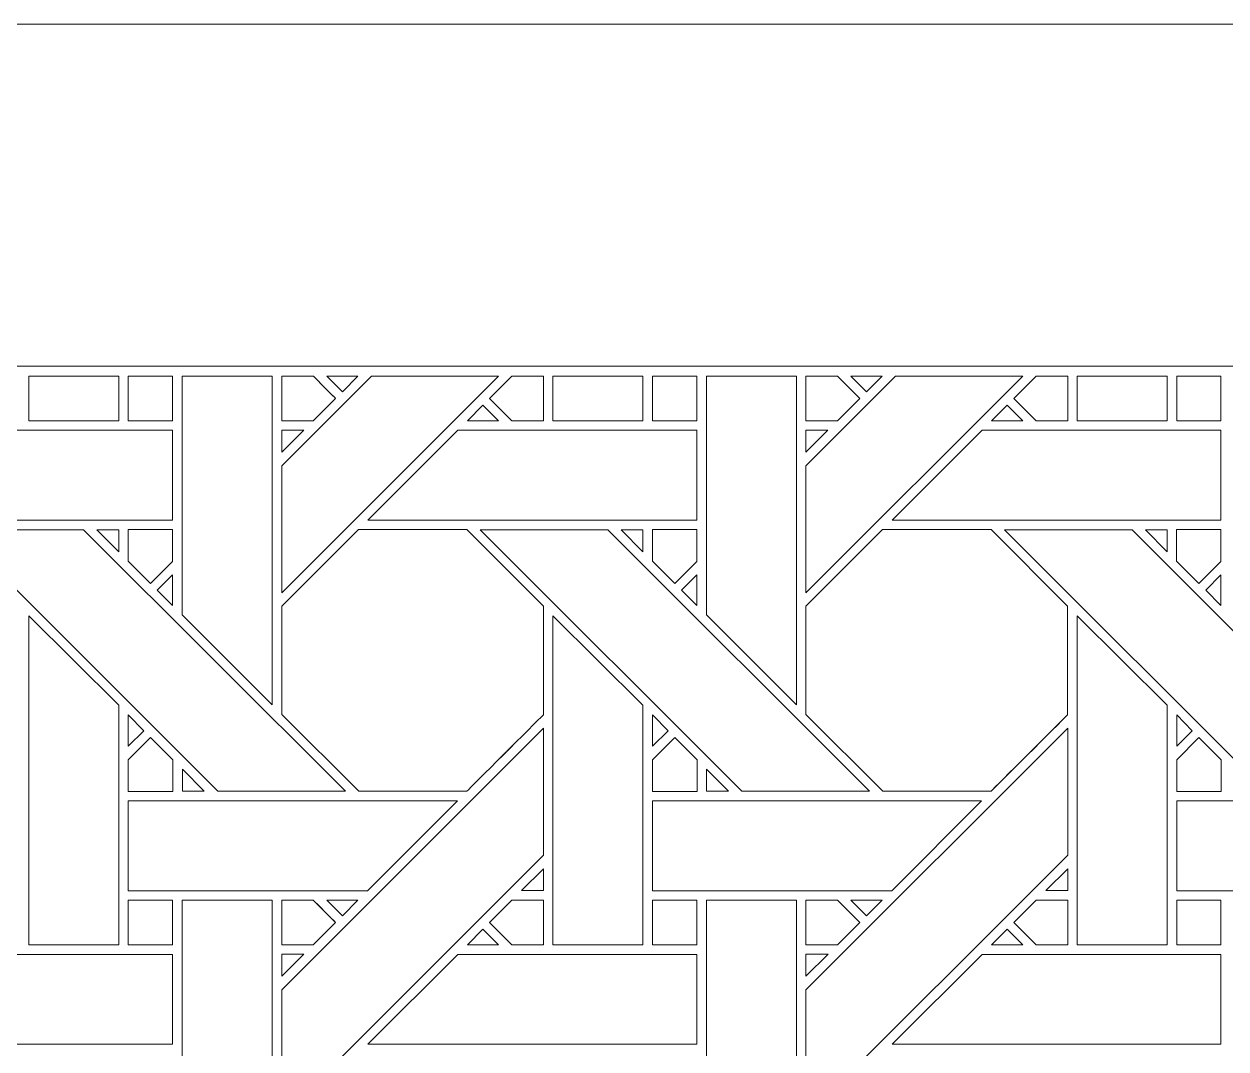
# Model space of a CAD drawing. Header units: inches. Extents: x 4.4 to 20.4, y 5.1 to 13.1.
# Drawn here: x 8.359 to 10.534, y 11.239 to 13.095 of the extents above; entities that cross this region are included whole.
import ezdxf

# ---------------------------------------------------------------- set-up
doc = ezdxf.new("R2010")
doc.units = ezdxf.units.IN
doc.header["$MEASUREMENT"] = 0
doc.layers.add('Design', color=7, linetype='Continuous', lineweight=0)

msp = doc.modelspace()

# ---------------------------------------------------------------- linework, layer by layer
at = {"layer": 'Design'}
for points, knots in [([(4.3829, 13.0948), (4.3829, 13.0948), (4.3829, 5.0948), (4.3829, 5.0948), (4.3829, 5.0948), (20.3829, 5.0948), (20.3829, 5.0948), (20.3829, 5.0948), (20.3829, 13.0948), (20.3829, 13.0948), (20.3829, 13.0948), (4.3829, 13.0948), (4.3829, 13.0948)], [0, 0, 0, 0, 1, 1, 1, 2, 2, 2, 3, 3, 3, 4, 4, 4, 4]), ([(5.0119, 5.7183), (5.0119, 5.7183), (19.7539, 5.7183), (19.7539, 5.7183), (19.7539, 5.7183), (19.7539, 12.4753), (19.7539, 12.4753), (19.7539, 12.4753), (5.0119, 12.4753), (5.0119, 12.4753), (5.0119, 12.4753), (5.0119, 5.7183), (5.0119, 5.7183)], [0, 0, 0, 0, 1, 1, 1, 2, 2, 2, 3, 3, 3, 4, 4, 4, 4]), ([(8.3676, 12.4572), (8.3676, 12.4572), (8.5303, 12.4572), (8.5303, 12.4572), (8.5303, 12.4572), (8.5303, 12.3764), (8.5303, 12.3764), (8.5303, 12.3764), (8.3676, 12.3764), (8.3676, 12.3764), (8.3676, 12.3764), (8.3676, 12.4572), (8.3676, 12.4572)], [0, 0, 0, 0, 1, 1, 1, 2, 2, 2, 3, 3, 3, 4, 4, 4, 4]), ([(8.6278, 12.3764), (8.6278, 12.3764), (8.5476, 12.3764), (8.5476, 12.3764), (8.5476, 12.3764), (8.5476, 12.4572), (8.5476, 12.4572), (8.5476, 12.4572), (8.6278, 12.4572), (8.6278, 12.4572), (8.6278, 12.4572), (8.6278, 12.3764), (8.6278, 12.3764)], [0, 0, 0, 0, 1, 1, 1, 2, 2, 2, 3, 3, 3, 4, 4, 4, 4]), ([(8.5476, 12.4572), (8.5476, 12.4572), (8.6278, 12.4572), (8.6278, 12.4572), (8.6278, 12.4572), (8.6278, 12.3764), (8.6278, 12.3764), (8.6278, 12.3764), (8.5476, 12.3764), (8.5476, 12.3764), (8.5476, 12.3764), (8.5476, 12.4572), (8.5476, 12.4572)], [0, 0, 0, 0, 1, 1, 1, 2, 2, 2, 3, 3, 3, 4, 4, 4, 4]), ([(8.6454, 12.4572), (8.6454, 12.4572), (8.8083, 12.4572), (8.8083, 12.4572), (8.8083, 12.4572), (8.8083, 11.8621), (8.8083, 11.8621), (8.8083, 11.8621), (8.6454, 12.025), (8.6454, 12.025), (8.6454, 12.025), (8.6454, 12.4572), (8.6454, 12.4572)], [0, 0, 0, 0, 1, 1, 1, 2, 2, 2, 3, 3, 3, 4, 4, 4, 4]), ([(8.9228, 12.4169), (8.9228, 12.4169), (8.8824, 12.3765), (8.8824, 12.3765), (8.8824, 12.3765), (8.8255, 12.3765), (8.8255, 12.3765), (8.8255, 12.3765), (8.8255, 12.4572), (8.8255, 12.4572), (8.8255, 12.4572), (8.8826, 12.4572), (8.8826, 12.4572), (8.8878, 12.452), (8.9184, 12.4213), (8.9228, 12.4169)], [0, 0, 0, 0, 1, 1, 1, 2, 2, 2, 3, 3, 3, 4, 4, 4, 5, 5, 5, 5]), ([(8.8255, 12.4572), (8.8255, 12.4572), (8.8826, 12.4572), (8.8826, 12.4572), (8.8879, 12.4519), (8.9228, 12.4169), (8.9228, 12.4169), (8.9228, 12.4169), (8.8824, 12.3765), (8.8824, 12.3765), (8.8824, 12.3765), (8.8255, 12.3765), (8.8255, 12.3765), (8.8255, 12.3765), (8.8255, 12.4572), (8.8255, 12.4572)], [0, 0, 0, 0, 1, 1, 1, 2, 2, 2, 3, 3, 3, 4, 4, 4, 5, 5, 5, 5]), ([(9.2177, 12.4572), (9.2177, 12.4572), (8.8255, 12.065), (8.8255, 12.065), (8.8255, 12.065), (8.8255, 12.2951), (8.8255, 12.2951), (8.8255, 12.2951), (8.9876, 12.4572), (8.9876, 12.4572), (8.9876, 12.4572), (9.2177, 12.4572), (9.2177, 12.4572)], [0, 0, 0, 0, 1, 1, 1, 2, 2, 2, 3, 3, 3, 4, 4, 4, 4]), ([(8.9634, 12.4572), (8.9634, 12.4572), (8.9351, 12.429), (8.9351, 12.429), (8.9351, 12.429), (8.9069, 12.4572), (8.9069, 12.4572), (8.9069, 12.4572), (8.9634, 12.4572), (8.9634, 12.4572)], [0, 0, 0, 0, 1, 1, 1, 2, 2, 2, 3, 3, 3, 3]), ([(9.2991, 12.4572), (9.2991, 12.4572), (9.2991, 12.3764), (9.2991, 12.3764), (9.2991, 12.3764), (9.242, 12.3764), (9.242, 12.3764), (9.242, 12.3764), (9.2017, 12.4168), (9.2017, 12.4168), (9.2017, 12.4168), (9.242, 12.4572), (9.242, 12.4572), (9.242, 12.4572), (9.2991, 12.4572), (9.2991, 12.4572)], [0, 0, 0, 0, 1, 1, 1, 2, 2, 2, 3, 3, 3, 4, 4, 4, 5, 5, 5, 5]), ([(9.2991, 12.4572), (9.2991, 12.4572), (9.2991, 12.3764), (9.2991, 12.3764), (9.2991, 12.3764), (9.242, 12.3764), (9.242, 12.3764), (9.242, 12.3764), (9.2017, 12.4168), (9.2017, 12.4168), (9.2017, 12.4168), (9.242, 12.4572), (9.242, 12.4572), (9.242, 12.4572), (9.2991, 12.4572), (9.2991, 12.4572)], [0, 0, 0, 0, 1, 1, 1, 2, 2, 2, 3, 3, 3, 4, 4, 4, 5, 5, 5, 5]), ([(9.3163, 12.4572), (9.3163, 12.4572), (9.4791, 12.4572), (9.4791, 12.4572), (9.4791, 12.4572), (9.4791, 12.3764), (9.4791, 12.3764), (9.4791, 12.3764), (9.3163, 12.3764), (9.3163, 12.3764), (9.3163, 12.3764), (9.3163, 12.4572), (9.3163, 12.4572)], [0, 0, 0, 0, 1, 1, 1, 2, 2, 2, 3, 3, 3, 4, 4, 4, 4]), ([(9.5766, 12.3764), (9.5766, 12.3764), (9.4963, 12.3764), (9.4963, 12.3764), (9.4963, 12.3764), (9.4963, 12.4572), (9.4963, 12.4572), (9.4963, 12.4572), (9.5766, 12.4572), (9.5766, 12.4572), (9.5766, 12.4572), (9.5766, 12.3764), (9.5766, 12.3764)], [0, 0, 0, 0, 1, 1, 1, 2, 2, 2, 3, 3, 3, 4, 4, 4, 4]), ([(9.4963, 12.4572), (9.4963, 12.4572), (9.5766, 12.4572), (9.5766, 12.4572), (9.5766, 12.4572), (9.5766, 12.3764), (9.5766, 12.3764), (9.5766, 12.3764), (9.4963, 12.3764), (9.4963, 12.3764), (9.4963, 12.3764), (9.4963, 12.4572), (9.4963, 12.4572)], [0, 0, 0, 0, 1, 1, 1, 2, 2, 2, 3, 3, 3, 4, 4, 4, 4]), ([(9.5942, 12.4572), (9.5942, 12.4572), (9.7571, 12.4572), (9.7571, 12.4572), (9.7571, 12.4572), (9.7571, 11.8621), (9.7571, 11.8621), (9.7571, 11.8621), (9.5942, 12.025), (9.5942, 12.025), (9.5942, 12.025), (9.5942, 12.4572), (9.5942, 12.4572)], [0, 0, 0, 0, 1, 1, 1, 2, 2, 2, 3, 3, 3, 4, 4, 4, 4]), ([(9.8716, 12.4169), (9.8716, 12.4169), (9.8312, 12.3765), (9.8312, 12.3765), (9.8312, 12.3765), (9.7742, 12.3765), (9.7742, 12.3765), (9.7742, 12.3765), (9.7742, 12.4572), (9.7742, 12.4572), (9.7742, 12.4572), (9.8313, 12.4572), (9.8313, 12.4572), (9.8365, 12.452), (9.8672, 12.4213), (9.8716, 12.4169)], [0, 0, 0, 0, 1, 1, 1, 2, 2, 2, 3, 3, 3, 4, 4, 4, 5, 5, 5, 5]), ([(9.7742, 12.4572), (9.7742, 12.4572), (9.8313, 12.4572), (9.8313, 12.4572), (9.8367, 12.4518), (9.8716, 12.4169), (9.8716, 12.4169), (9.8716, 12.4169), (9.8312, 12.3765), (9.8312, 12.3765), (9.8312, 12.3765), (9.7742, 12.3765), (9.7742, 12.3765), (9.7742, 12.3765), (9.7742, 12.4572), (9.7742, 12.4572)], [0, 0, 0, 0, 1, 1, 1, 2, 2, 2, 3, 3, 3, 4, 4, 4, 5, 5, 5, 5]), ([(10.1664, 12.4572), (10.1664, 12.4572), (9.7742, 12.065), (9.7742, 12.065), (9.7742, 12.065), (9.7742, 12.2951), (9.7742, 12.2951), (9.7742, 12.2951), (9.9363, 12.4572), (9.9363, 12.4572), (9.9363, 12.4572), (10.1664, 12.4572), (10.1664, 12.4572)], [0, 0, 0, 0, 1, 1, 1, 2, 2, 2, 3, 3, 3, 4, 4, 4, 4]), ([(9.9121, 12.4572), (9.9121, 12.4572), (9.8838, 12.429), (9.8838, 12.429), (9.8838, 12.429), (9.8556, 12.4572), (9.8556, 12.4572), (9.8556, 12.4572), (9.9121, 12.4572), (9.9121, 12.4572)], [0, 0, 0, 0, 1, 1, 1, 2, 2, 2, 3, 3, 3, 3]), ([(10.2479, 12.4572), (10.2479, 12.4572), (10.2479, 12.3764), (10.2479, 12.3764), (10.2479, 12.3764), (10.1907, 12.3764), (10.1907, 12.3764), (10.1907, 12.3764), (10.1504, 12.4168), (10.1504, 12.4168), (10.1504, 12.4168), (10.1908, 12.4572), (10.1908, 12.4572), (10.1908, 12.4572), (10.2479, 12.4572), (10.2479, 12.4572)], [0, 0, 0, 0, 1, 1, 1, 2, 2, 2, 3, 3, 3, 4, 4, 4, 5, 5, 5, 5]), ([(10.2479, 12.4572), (10.2479, 12.4572), (10.2479, 12.3764), (10.2479, 12.3764), (10.2479, 12.3764), (10.1907, 12.3764), (10.1907, 12.3764), (10.1907, 12.3764), (10.1504, 12.4168), (10.1504, 12.4168), (10.1504, 12.4168), (10.1908, 12.4572), (10.1908, 12.4572), (10.1908, 12.4572), (10.2479, 12.4572), (10.2479, 12.4572)], [0, 0, 0, 0, 1, 1, 1, 2, 2, 2, 3, 3, 3, 4, 4, 4, 5, 5, 5, 5]), ([(10.265, 12.4572), (10.265, 12.4572), (10.4278, 12.4572), (10.4278, 12.4572), (10.4278, 12.4572), (10.4278, 12.3764), (10.4278, 12.3764), (10.4278, 12.3764), (10.265, 12.3764), (10.265, 12.3764), (10.265, 12.3764), (10.265, 12.4572), (10.265, 12.4572)], [0, 0, 0, 0, 1, 1, 1, 2, 2, 2, 3, 3, 3, 4, 4, 4, 4]), ([(10.5253, 12.3764), (10.5253, 12.3764), (10.4451, 12.3764), (10.4451, 12.3764), (10.4451, 12.3764), (10.4451, 12.4572), (10.4451, 12.4572), (10.4451, 12.4572), (10.5253, 12.4572), (10.5253, 12.4572), (10.5253, 12.4572), (10.5253, 12.3764), (10.5253, 12.3764)], [0, 0, 0, 0, 1, 1, 1, 2, 2, 2, 3, 3, 3, 4, 4, 4, 4]), ([(10.4451, 12.4572), (10.4451, 12.4572), (10.5253, 12.4572), (10.5253, 12.4572), (10.5253, 12.4572), (10.5253, 12.3764), (10.5253, 12.3764), (10.5253, 12.3764), (10.4451, 12.3764), (10.4451, 12.3764), (10.4451, 12.3764), (10.4451, 12.4572), (10.4451, 12.4572)], [0, 0, 0, 0, 1, 1, 1, 2, 2, 2, 3, 3, 3, 4, 4, 4, 4]), ([(9.1613, 12.3764), (9.1613, 12.3764), (9.1896, 12.4047), (9.1896, 12.4047), (9.1896, 12.4047), (9.2178, 12.3764), (9.2178, 12.3764), (9.2178, 12.3764), (9.1613, 12.3764), (9.1613, 12.3764)], [0, 0, 0, 0, 1, 1, 1, 2, 2, 2, 3, 3, 3, 3]), ([(10.11, 12.3764), (10.11, 12.3764), (10.1383, 12.4047), (10.1383, 12.4047), (10.1383, 12.4047), (10.1666, 12.3764), (10.1666, 12.3764), (10.1666, 12.3764), (10.11, 12.3764), (10.11, 12.3764)], [0, 0, 0, 0, 1, 1, 1, 2, 2, 2, 3, 3, 3, 3]), ([(8.6279, 12.1965), (8.6279, 12.1965), (8.0326, 12.1965), (8.0326, 12.1965), (8.0326, 12.1965), (8.1954, 12.3593), (8.1954, 12.3593), (8.1954, 12.3593), (8.6279, 12.3593), (8.6279, 12.3593), (8.6279, 12.3593), (8.6279, 12.1965), (8.6279, 12.1965)], [0, 0, 0, 0, 1, 1, 1, 2, 2, 2, 3, 3, 3, 4, 4, 4, 4]), ([(8.8255, 12.3195), (8.8255, 12.3195), (8.8255, 12.3593), (8.8255, 12.3593), (8.8255, 12.3593), (8.8653, 12.3593), (8.8653, 12.3593), (8.8653, 12.3593), (8.8255, 12.3195), (8.8255, 12.3195)], [0, 0, 0, 0, 1, 1, 1, 2, 2, 2, 3, 3, 3, 3]), ([(9.5766, 12.1965), (9.5766, 12.1965), (8.9813, 12.1965), (8.9813, 12.1965), (8.9813, 12.1965), (9.1442, 12.3593), (9.1442, 12.3593), (9.1442, 12.3593), (9.5766, 12.3593), (9.5766, 12.3593), (9.5766, 12.3593), (9.5766, 12.1965), (9.5766, 12.1965)], [0, 0, 0, 0, 1, 1, 1, 2, 2, 2, 3, 3, 3, 4, 4, 4, 4]), ([(9.7742, 12.3194), (9.7742, 12.3194), (9.7742, 12.3593), (9.7742, 12.3593), (9.7742, 12.3593), (9.814, 12.3593), (9.814, 12.3593), (9.814, 12.3593), (9.7742, 12.3194), (9.7742, 12.3194)], [0, 0, 0, 0, 1, 1, 1, 2, 2, 2, 3, 3, 3, 3]), ([(10.5253, 12.1965), (10.5253, 12.1965), (9.9301, 12.1965), (9.9301, 12.1965), (9.9301, 12.1965), (10.0929, 12.3593), (10.0929, 12.3593), (10.0929, 12.3593), (10.5253, 12.3593), (10.5253, 12.3593), (10.5253, 12.3593), (10.5253, 12.1965), (10.5253, 12.1965)], [0, 0, 0, 0, 1, 1, 1, 2, 2, 2, 3, 3, 3, 4, 4, 4, 4]), ([(8.9405, 11.7057), (8.9405, 11.7057), (8.7095, 11.7057), (8.7095, 11.7057), (8.7095, 11.7057), (8.2359, 12.1793), (8.2359, 12.1793), (8.2359, 12.1793), (8.4669, 12.1793), (8.4669, 12.1793), (8.4669, 12.1793), (8.9405, 11.7057), (8.9405, 11.7057)], [0, 0, 0, 0, 1, 1, 1, 2, 2, 2, 3, 3, 3, 4, 4, 4, 4]), ([(8.491, 12.1793), (8.491, 12.1793), (8.5304, 12.1793), (8.5304, 12.1793), (8.5304, 12.1793), (8.5304, 12.1395), (8.5304, 12.1395), (8.5304, 12.1395), (8.491, 12.1793), (8.491, 12.1793)], [0, 0, 0, 0, 1, 1, 1, 2, 2, 2, 3, 3, 3, 3]), ([(8.5476, 12.1794), (8.5476, 12.1794), (8.6278, 12.1794), (8.6278, 12.1794), (8.6278, 12.1794), (8.6278, 12.1218), (8.6278, 12.1218), (8.6278, 12.1218), (8.5879, 12.0818), (8.5879, 12.0818), (8.5879, 12.0818), (8.5476, 12.1222), (8.5476, 12.1222), (8.5476, 12.1222), (8.5476, 12.1794), (8.5476, 12.1794)], [0, 0, 0, 0, 1, 1, 1, 2, 2, 2, 3, 3, 3, 4, 4, 4, 5, 5, 5, 5]), ([(8.6278, 12.1218), (8.6278, 12.1218), (8.5879, 12.0818), (8.5879, 12.0818), (8.5879, 12.0818), (8.5476, 12.1222), (8.5476, 12.1222), (8.5476, 12.1222), (8.5476, 12.1794), (8.5476, 12.1794), (8.5476, 12.1794), (8.6278, 12.1794), (8.6278, 12.1794), (8.6278, 12.1794), (8.6278, 12.1218), (8.6278, 12.1218)], [0, 0, 0, 0, 1, 1, 1, 2, 2, 2, 3, 3, 3, 4, 4, 4, 5, 5, 5, 5]), ([(9.1604, 11.7057), (9.1604, 11.7057), (8.9647, 11.7057), (8.9647, 11.7057), (8.9647, 11.7057), (8.8255, 11.845), (8.8255, 11.845), (8.8255, 11.845), (8.8255, 12.0406), (8.8255, 12.0406), (8.8255, 12.0406), (8.9642, 12.1794), (8.9642, 12.1794), (8.9642, 12.1794), (9.1604, 12.1794), (9.1604, 12.1794), (9.1604, 12.1794), (9.2991, 12.0406), (9.2991, 12.0406), (9.2991, 12.0406), (9.2991, 11.8444), (9.2991, 11.8444), (9.2813, 11.8265), (9.1694, 11.7147), (9.1604, 11.7057)], [0, 0, 0, 0, 1, 1, 1, 2, 2, 2, 3, 3, 3, 4, 4, 4, 5, 5, 5, 6, 6, 6, 7, 7, 7, 8, 8, 8, 8]), ([(8.8255, 12.0406), (8.8255, 12.0406), (8.9642, 12.1794), (8.9642, 12.1794), (8.9642, 12.1794), (9.1604, 12.1794), (9.1604, 12.1794), (9.1604, 12.1794), (9.2991, 12.0406), (9.2991, 12.0406), (9.2991, 12.0406), (9.2991, 11.8444), (9.2991, 11.8444), (9.2815, 11.8267), (9.1695, 11.7149), (9.1604, 11.7057), (9.1604, 11.7057), (8.9647, 11.7057), (8.9647, 11.7057), (8.9647, 11.7057), (8.8255, 11.845), (8.8255, 11.845), (8.8255, 11.845), (8.8255, 12.0406), (8.8255, 12.0406)], [0, 0, 0, 0, 1, 1, 1, 2, 2, 2, 3, 3, 3, 4, 4, 4, 5, 5, 5, 6, 6, 6, 7, 7, 7, 8, 8, 8, 8]), ([(9.8892, 11.7057), (9.8892, 11.7057), (9.6582, 11.7057), (9.6582, 11.7057), (9.6582, 11.7057), (9.1846, 12.1793), (9.1846, 12.1793), (9.1846, 12.1793), (9.4156, 12.1793), (9.4156, 12.1793), (9.4156, 12.1793), (9.8892, 11.7057), (9.8892, 11.7057)], [0, 0, 0, 0, 1, 1, 1, 2, 2, 2, 3, 3, 3, 4, 4, 4, 4]), ([(9.4397, 12.1793), (9.4397, 12.1793), (9.4791, 12.1793), (9.4791, 12.1793), (9.4791, 12.1793), (9.4791, 12.1395), (9.4791, 12.1395), (9.4791, 12.1395), (9.4397, 12.1793), (9.4397, 12.1793)], [0, 0, 0, 0, 1, 1, 1, 2, 2, 2, 3, 3, 3, 3]), ([(9.4963, 12.1222), (9.4963, 12.1222), (9.4963, 12.1794), (9.4963, 12.1794), (9.4963, 12.1794), (9.5766, 12.1794), (9.5766, 12.1794), (9.5766, 12.1794), (9.5766, 12.1218), (9.5766, 12.1218), (9.5766, 12.1218), (9.5366, 12.0818), (9.5366, 12.0818), (9.5366, 12.0818), (9.4963, 12.1222), (9.4963, 12.1222)], [0, 0, 0, 0, 1, 1, 1, 2, 2, 2, 3, 3, 3, 4, 4, 4, 5, 5, 5, 5]), ([(9.5766, 12.1218), (9.5766, 12.1218), (9.5366, 12.0818), (9.5366, 12.0818), (9.5366, 12.0818), (9.4963, 12.1222), (9.4963, 12.1222), (9.4963, 12.1222), (9.4963, 12.1794), (9.4963, 12.1794), (9.4963, 12.1794), (9.5766, 12.1794), (9.5766, 12.1794), (9.5766, 12.1794), (9.5766, 12.1218), (9.5766, 12.1218)], [0, 0, 0, 0, 1, 1, 1, 2, 2, 2, 3, 3, 3, 4, 4, 4, 5, 5, 5, 5]), ([(10.1091, 11.7057), (10.1091, 11.7057), (9.9134, 11.7057), (9.9134, 11.7057), (9.9134, 11.7057), (9.7742, 11.845), (9.7742, 11.845), (9.7742, 11.845), (9.7742, 12.0406), (9.7742, 12.0406), (9.7742, 12.0406), (9.9129, 12.1794), (9.9129, 12.1794), (9.9129, 12.1794), (10.1091, 12.1794), (10.1091, 12.1794), (10.1091, 12.1794), (10.2478, 12.0406), (10.2478, 12.0406), (10.2478, 12.0406), (10.2478, 11.8444), (10.2478, 11.8444), (10.23, 11.8265), (10.1181, 11.7147), (10.1091, 11.7057)], [0, 0, 0, 0, 1, 1, 1, 2, 2, 2, 3, 3, 3, 4, 4, 4, 5, 5, 5, 6, 6, 6, 7, 7, 7, 8, 8, 8, 8]), ([(9.7742, 12.0406), (9.7742, 12.0406), (9.9129, 12.1794), (9.9129, 12.1794), (9.9129, 12.1794), (10.1091, 12.1794), (10.1091, 12.1794), (10.1091, 12.1794), (10.2478, 12.0406), (10.2478, 12.0406), (10.2478, 12.0406), (10.2478, 11.8444), (10.2478, 11.8444), (10.23, 11.8264), (10.118, 11.7147), (10.1091, 11.7057), (10.1091, 11.7057), (9.9134, 11.7057), (9.9134, 11.7057), (9.9134, 11.7057), (9.7742, 11.845), (9.7742, 11.845), (9.7742, 11.845), (9.7742, 12.0406), (9.7742, 12.0406)], [0, 0, 0, 0, 1, 1, 1, 2, 2, 2, 3, 3, 3, 4, 4, 4, 5, 5, 5, 6, 6, 6, 7, 7, 7, 8, 8, 8, 8]), ([(10.838, 11.7057), (10.838, 11.7057), (10.6069, 11.7057), (10.6069, 11.7057), (10.6069, 11.7057), (10.1334, 12.1793), (10.1334, 12.1793), (10.1334, 12.1793), (10.3643, 12.1793), (10.3643, 12.1793), (10.3643, 12.1793), (10.838, 11.7057), (10.838, 11.7057)], [0, 0, 0, 0, 1, 1, 1, 2, 2, 2, 3, 3, 3, 4, 4, 4, 4]), ([(10.3884, 12.1793), (10.3884, 12.1793), (10.4279, 12.1793), (10.4279, 12.1793), (10.4279, 12.1793), (10.4279, 12.1395), (10.4279, 12.1395), (10.4279, 12.1395), (10.3884, 12.1793), (10.3884, 12.1793)], [0, 0, 0, 0, 1, 1, 1, 2, 2, 2, 3, 3, 3, 3]), ([(10.445, 12.1794), (10.445, 12.1794), (10.5253, 12.1794), (10.5253, 12.1794), (10.5253, 12.1794), (10.5253, 12.1218), (10.5253, 12.1218), (10.5253, 12.1218), (10.4854, 12.0818), (10.4854, 12.0818), (10.4854, 12.0818), (10.445, 12.1222), (10.445, 12.1222), (10.445, 12.1222), (10.445, 12.1794), (10.445, 12.1794)], [0, 0, 0, 0, 1, 1, 1, 2, 2, 2, 3, 3, 3, 4, 4, 4, 5, 5, 5, 5]), ([(10.5253, 12.1218), (10.5253, 12.1218), (10.4854, 12.0818), (10.4854, 12.0818), (10.4854, 12.0818), (10.445, 12.1222), (10.445, 12.1222), (10.445, 12.1222), (10.445, 12.1794), (10.445, 12.1794), (10.445, 12.1794), (10.5253, 12.1794), (10.5253, 12.1794), (10.5253, 12.1794), (10.5253, 12.1218), (10.5253, 12.1218)], [0, 0, 0, 0, 1, 1, 1, 2, 2, 2, 3, 3, 3, 4, 4, 4, 5, 5, 5, 5]), ([(8.6279, 12.0975), (8.6279, 12.0975), (8.6279, 12.0423), (8.6279, 12.0423), (8.6279, 12.0423), (8.6001, 12.0697), (8.6001, 12.0697), (8.6001, 12.0697), (8.6279, 12.0975), (8.6279, 12.0975)], [0, 0, 0, 0, 1, 1, 1, 2, 2, 2, 3, 3, 3, 3]), ([(9.5766, 12.0975), (9.5766, 12.0975), (9.5766, 12.0423), (9.5766, 12.0423), (9.5766, 12.0423), (9.5488, 12.0697), (9.5488, 12.0697), (9.5488, 12.0697), (9.5766, 12.0975), (9.5766, 12.0975)], [0, 0, 0, 0, 1, 1, 1, 2, 2, 2, 3, 3, 3, 3]), ([(10.5253, 12.0975), (10.5253, 12.0975), (10.5253, 12.0423), (10.5253, 12.0423), (10.5253, 12.0423), (10.4976, 12.0697), (10.4976, 12.0697), (10.4976, 12.0697), (10.5253, 12.0975), (10.5253, 12.0975)], [0, 0, 0, 0, 1, 1, 1, 2, 2, 2, 3, 3, 3, 3]), ([(8.3676, 11.4277), (8.3676, 11.4277), (8.3676, 12.0235), (8.3676, 12.0235), (8.3676, 12.0235), (8.5303, 11.8614), (8.5303, 11.8614), (8.5303, 11.8614), (8.5303, 11.4277), (8.5303, 11.4277), (8.5303, 11.4277), (8.3676, 11.4277), (8.3676, 11.4277)], [0, 0, 0, 0, 1, 1, 1, 2, 2, 2, 3, 3, 3, 4, 4, 4, 4]), ([(9.3163, 11.4277), (9.3163, 11.4277), (9.3163, 12.0235), (9.3163, 12.0235), (9.3163, 12.0235), (9.4791, 11.8614), (9.4791, 11.8614), (9.4791, 11.8614), (9.4791, 11.4277), (9.4791, 11.4277), (9.4791, 11.4277), (9.3163, 11.4277), (9.3163, 11.4277)], [0, 0, 0, 0, 1, 1, 1, 2, 2, 2, 3, 3, 3, 4, 4, 4, 4]), ([(10.265, 11.4277), (10.265, 11.4277), (10.265, 12.0235), (10.265, 12.0235), (10.265, 12.0235), (10.4278, 11.8614), (10.4278, 11.8614), (10.4278, 11.8614), (10.4278, 11.4277), (10.4278, 11.4277), (10.4278, 11.4277), (10.265, 11.4277), (10.265, 11.4277)], [0, 0, 0, 0, 1, 1, 1, 2, 2, 2, 3, 3, 3, 4, 4, 4, 4]), ([(8.5476, 11.7871), (8.5476, 11.7871), (8.5476, 11.8439), (8.5476, 11.8439), (8.5476, 11.8439), (8.5758, 11.8153), (8.5758, 11.8153), (8.5758, 11.8153), (8.5476, 11.7871), (8.5476, 11.7871)], [0, 0, 0, 0, 1, 1, 1, 2, 2, 2, 3, 3, 3, 3]), ([(9.4964, 11.7871), (9.4964, 11.7871), (9.4964, 11.8439), (9.4964, 11.8439), (9.4964, 11.8439), (9.5246, 11.8153), (9.5246, 11.8153), (9.5246, 11.8153), (9.4964, 11.7871), (9.4964, 11.7871)], [0, 0, 0, 0, 1, 1, 1, 2, 2, 2, 3, 3, 3, 3]), ([(10.4451, 11.7871), (10.4451, 11.7871), (10.4451, 11.8439), (10.4451, 11.8439), (10.4451, 11.8439), (10.4733, 11.8153), (10.4733, 11.8153), (10.4733, 11.8153), (10.4451, 11.7871), (10.4451, 11.7871)], [0, 0, 0, 0, 1, 1, 1, 2, 2, 2, 3, 3, 3, 3]), ([(9.2992, 11.5899), (9.2992, 11.5899), (8.8255, 11.1163), (8.8255, 11.1163), (8.8255, 11.1163), (8.8255, 11.3464), (8.8255, 11.3464), (8.8255, 11.3464), (9.2992, 11.82), (9.2992, 11.82), (9.2992, 11.82), (9.2992, 11.5899), (9.2992, 11.5899)], [0, 0, 0, 0, 1, 1, 1, 2, 2, 2, 3, 3, 3, 4, 4, 4, 4]), ([(10.2479, 11.5899), (10.2479, 11.5899), (9.7742, 11.1163), (9.7742, 11.1163), (9.7742, 11.1163), (9.7742, 11.3464), (9.7742, 11.3464), (9.7742, 11.3464), (10.2479, 11.82), (10.2479, 11.82), (10.2479, 11.82), (10.2479, 11.5899), (10.2479, 11.5899)], [0, 0, 0, 0, 1, 1, 1, 2, 2, 2, 3, 3, 3, 4, 4, 4, 4]), ([(8.5476, 11.7055), (8.5476, 11.7055), (8.5476, 11.7628), (8.5476, 11.7628), (8.5476, 11.7628), (8.5879, 11.8031), (8.5879, 11.8031), (8.5879, 11.8031), (8.6282, 11.7628), (8.6282, 11.7628), (8.6282, 11.7628), (8.6282, 11.7055), (8.6282, 11.7055), (8.6282, 11.7055), (8.5476, 11.7055), (8.5476, 11.7055)], [0, 0, 0, 0, 1, 1, 1, 2, 2, 2, 3, 3, 3, 4, 4, 4, 5, 5, 5, 5]), ([(8.5879, 11.8031), (8.5879, 11.8031), (8.6282, 11.7628), (8.6282, 11.7628), (8.6282, 11.7628), (8.6282, 11.7055), (8.6282, 11.7055), (8.6282, 11.7055), (8.5476, 11.7055), (8.5476, 11.7055), (8.5476, 11.7055), (8.5476, 11.7628), (8.5476, 11.7628), (8.5476, 11.7628), (8.5879, 11.8031), (8.5879, 11.8031)], [0, 0, 0, 0, 1, 1, 1, 2, 2, 2, 3, 3, 3, 4, 4, 4, 5, 5, 5, 5]), ([(9.4963, 11.7055), (9.4963, 11.7055), (9.4963, 11.7628), (9.4963, 11.7628), (9.4963, 11.7628), (9.5367, 11.8031), (9.5367, 11.8031), (9.5367, 11.8031), (9.577, 11.7628), (9.577, 11.7628), (9.577, 11.7628), (9.577, 11.7055), (9.577, 11.7055), (9.577, 11.7055), (9.4963, 11.7055), (9.4963, 11.7055)], [0, 0, 0, 0, 1, 1, 1, 2, 2, 2, 3, 3, 3, 4, 4, 4, 5, 5, 5, 5]), ([(9.5367, 11.8031), (9.5367, 11.8031), (9.577, 11.7628), (9.577, 11.7628), (9.577, 11.7628), (9.577, 11.7055), (9.577, 11.7055), (9.577, 11.7055), (9.4963, 11.7055), (9.4963, 11.7055), (9.4963, 11.7055), (9.4963, 11.7628), (9.4963, 11.7628), (9.4963, 11.7628), (9.5367, 11.8031), (9.5367, 11.8031)], [0, 0, 0, 0, 1, 1, 1, 2, 2, 2, 3, 3, 3, 4, 4, 4, 5, 5, 5, 5]), ([(10.4451, 11.7055), (10.4451, 11.7055), (10.4451, 11.7628), (10.4451, 11.7628), (10.4451, 11.7628), (10.4854, 11.8031), (10.4854, 11.8031), (10.4854, 11.8031), (10.5257, 11.7628), (10.5257, 11.7628), (10.5257, 11.7628), (10.5257, 11.7055), (10.5257, 11.7055), (10.5257, 11.7055), (10.4451, 11.7055), (10.4451, 11.7055)], [0, 0, 0, 0, 1, 1, 1, 2, 2, 2, 3, 3, 3, 4, 4, 4, 5, 5, 5, 5]), ([(10.4854, 11.8031), (10.4854, 11.8031), (10.5257, 11.7628), (10.5257, 11.7628), (10.5257, 11.7628), (10.5257, 11.7055), (10.5257, 11.7055), (10.5257, 11.7055), (10.4451, 11.7055), (10.4451, 11.7055), (10.4451, 11.7055), (10.4451, 11.7628), (10.4451, 11.7628), (10.4451, 11.7628), (10.4854, 11.8031), (10.4854, 11.8031)], [0, 0, 0, 0, 1, 1, 1, 2, 2, 2, 3, 3, 3, 4, 4, 4, 5, 5, 5, 5]), ([(8.6455, 11.7057), (8.6455, 11.7057), (8.6455, 11.7455), (8.6455, 11.7455), (8.6455, 11.7455), (8.6853, 11.7057), (8.6853, 11.7057), (8.6853, 11.7057), (8.6455, 11.7057), (8.6455, 11.7057)], [0, 0, 0, 0, 1, 1, 1, 2, 2, 2, 3, 3, 3, 3]), ([(9.5943, 11.7057), (9.5943, 11.7057), (9.5943, 11.7455), (9.5943, 11.7455), (9.5943, 11.7455), (9.634, 11.7057), (9.634, 11.7057), (9.634, 11.7057), (9.5943, 11.7057), (9.5943, 11.7057)], [0, 0, 0, 0, 1, 1, 1, 2, 2, 2, 3, 3, 3, 3]), ([(8.9806, 11.5257), (8.9806, 11.5257), (8.5476, 11.5257), (8.5476, 11.5257), (8.5476, 11.5257), (8.5476, 11.6884), (8.5476, 11.6884), (8.5476, 11.6884), (9.1433, 11.6884), (9.1433, 11.6884), (9.1433, 11.6884), (8.9806, 11.5257), (8.9806, 11.5257)], [0, 0, 0, 0, 1, 1, 1, 2, 2, 2, 3, 3, 3, 4, 4, 4, 4]), ([(9.9293, 11.5257), (9.9293, 11.5257), (9.4964, 11.5257), (9.4964, 11.5257), (9.4964, 11.5257), (9.4964, 11.6884), (9.4964, 11.6884), (9.4964, 11.6884), (10.0921, 11.6884), (10.0921, 11.6884), (10.0921, 11.6884), (9.9293, 11.5257), (9.9293, 11.5257)], [0, 0, 0, 0, 1, 1, 1, 2, 2, 2, 3, 3, 3, 4, 4, 4, 4]), ([(10.8781, 11.5257), (10.8781, 11.5257), (10.4451, 11.5257), (10.4451, 11.5257), (10.4451, 11.5257), (10.4451, 11.6884), (10.4451, 11.6884), (10.4451, 11.6884), (11.0408, 11.6884), (11.0408, 11.6884), (11.0408, 11.6884), (10.8781, 11.5257), (10.8781, 11.5257)], [0, 0, 0, 0, 1, 1, 1, 2, 2, 2, 3, 3, 3, 4, 4, 4, 4]), ([(9.2594, 11.5258), (9.2594, 11.5258), (9.2992, 11.5655), (9.2992, 11.5655), (9.2992, 11.5655), (9.2992, 11.5258), (9.2992, 11.5258), (9.2992, 11.5258), (9.2594, 11.5258), (9.2594, 11.5258)], [0, 0, 0, 0, 1, 1, 1, 2, 2, 2, 3, 3, 3, 3]), ([(10.2081, 11.5258), (10.2081, 11.5258), (10.2479, 11.5655), (10.2479, 11.5655), (10.2479, 11.5655), (10.2479, 11.5258), (10.2479, 11.5258), (10.2479, 11.5258), (10.2081, 11.5258), (10.2081, 11.5258)], [0, 0, 0, 0, 1, 1, 1, 2, 2, 2, 3, 3, 3, 3]), ([(8.5476, 11.4277), (8.5476, 11.4277), (8.5476, 11.5085), (8.5476, 11.5085), (8.5476, 11.5085), (8.6278, 11.5085), (8.6278, 11.5085), (8.6278, 11.5085), (8.6278, 11.4277), (8.6278, 11.4277), (8.6278, 11.4277), (8.5476, 11.4277), (8.5476, 11.4277)], [0, 0, 0, 0, 1, 1, 1, 2, 2, 2, 3, 3, 3, 4, 4, 4, 4]), ([(8.5476, 11.5085), (8.5476, 11.5085), (8.6278, 11.5085), (8.6278, 11.5085), (8.6278, 11.5085), (8.6278, 11.4277), (8.6278, 11.4277), (8.6278, 11.4277), (8.5476, 11.4277), (8.5476, 11.4277), (8.5476, 11.4277), (8.5476, 11.5085), (8.5476, 11.5085)], [0, 0, 0, 0, 1, 1, 1, 2, 2, 2, 3, 3, 3, 4, 4, 4, 4]), ([(8.6454, 11.0763), (8.6454, 11.0763), (8.6454, 11.5085), (8.6454, 11.5085), (8.6454, 11.5085), (8.8083, 11.5085), (8.8083, 11.5085), (8.8083, 11.5085), (8.8083, 10.9133), (8.8083, 10.9133), (8.8083, 10.9133), (8.6454, 11.0763), (8.6454, 11.0763)], [0, 0, 0, 0, 1, 1, 1, 2, 2, 2, 3, 3, 3, 4, 4, 4, 4]), ([(8.8255, 11.4277), (8.8255, 11.4277), (8.8255, 11.5085), (8.8255, 11.5085), (8.8255, 11.5085), (8.8825, 11.5085), (8.8825, 11.5085), (8.8877, 11.5034), (8.9184, 11.4726), (8.9228, 11.4681), (8.9228, 11.4681), (8.8824, 11.4277), (8.8824, 11.4277), (8.8824, 11.4277), (8.8255, 11.4277), (8.8255, 11.4277)], [0, 0, 0, 0, 1, 1, 1, 2, 2, 2, 3, 3, 3, 4, 4, 4, 5, 5, 5, 5]), ([(8.9228, 11.4681), (8.9228, 11.4681), (8.8824, 11.4277), (8.8824, 11.4277), (8.8824, 11.4277), (8.8255, 11.4277), (8.8255, 11.4277), (8.8255, 11.4277), (8.8255, 11.5085), (8.8255, 11.5085), (8.8255, 11.5085), (8.8825, 11.5085), (8.8825, 11.5085), (8.8878, 11.5033), (8.9186, 11.4724), (8.9228, 11.4681)], [0, 0, 0, 0, 1, 1, 1, 2, 2, 2, 3, 3, 3, 4, 4, 4, 5, 5, 5, 5]), ([(8.9069, 11.5085), (8.9069, 11.5085), (8.9634, 11.5085), (8.9634, 11.5085), (8.9634, 11.5085), (8.9351, 11.4803), (8.9351, 11.4803), (8.9351, 11.4803), (8.9069, 11.5085), (8.9069, 11.5085)], [0, 0, 0, 0, 1, 1, 1, 2, 2, 2, 3, 3, 3, 3]), ([(9.242, 11.4277), (9.242, 11.4277), (9.2017, 11.4681), (9.2017, 11.4681), (9.2017, 11.4681), (9.2421, 11.5085), (9.2421, 11.5085), (9.2421, 11.5085), (9.2991, 11.5085), (9.2991, 11.5085), (9.2991, 11.5085), (9.2991, 11.4277), (9.2991, 11.4277), (9.2991, 11.4277), (9.242, 11.4277), (9.242, 11.4277)], [0, 0, 0, 0, 1, 1, 1, 2, 2, 2, 3, 3, 3, 4, 4, 4, 5, 5, 5, 5]), ([(9.2991, 11.5085), (9.2991, 11.5085), (9.2991, 11.4277), (9.2991, 11.4277), (9.2991, 11.4277), (9.242, 11.4277), (9.242, 11.4277), (9.242, 11.4277), (9.2017, 11.4681), (9.2017, 11.4681), (9.2017, 11.4681), (9.2421, 11.5085), (9.2421, 11.5085), (9.2421, 11.5085), (9.2991, 11.5085), (9.2991, 11.5085)], [0, 0, 0, 0, 1, 1, 1, 2, 2, 2, 3, 3, 3, 4, 4, 4, 5, 5, 5, 5]), ([(9.4963, 11.4277), (9.4963, 11.4277), (9.4963, 11.5085), (9.4963, 11.5085), (9.4963, 11.5085), (9.5766, 11.5085), (9.5766, 11.5085), (9.5766, 11.5085), (9.5766, 11.4277), (9.5766, 11.4277), (9.5766, 11.4277), (9.4963, 11.4277), (9.4963, 11.4277)], [0, 0, 0, 0, 1, 1, 1, 2, 2, 2, 3, 3, 3, 4, 4, 4, 4]), ([(9.4963, 11.4277), (9.4963, 11.4277), (9.4963, 11.5085), (9.4963, 11.5085), (9.4963, 11.5085), (9.5766, 11.5085), (9.5766, 11.5085), (9.5766, 11.5085), (9.5766, 11.4277), (9.5766, 11.4277), (9.5766, 11.4277), (9.4963, 11.4277), (9.4963, 11.4277)], [0, 0, 0, 0, 1, 1, 1, 2, 2, 2, 3, 3, 3, 4, 4, 4, 4]), ([(9.5942, 11.0763), (9.5942, 11.0763), (9.5942, 11.5085), (9.5942, 11.5085), (9.5942, 11.5085), (9.7571, 11.5085), (9.7571, 11.5085), (9.7571, 11.5085), (9.7571, 10.9133), (9.7571, 10.9133), (9.7571, 10.9133), (9.5942, 11.0763), (9.5942, 11.0763)], [0, 0, 0, 0, 1, 1, 1, 2, 2, 2, 3, 3, 3, 4, 4, 4, 4]), ([(9.7742, 11.4277), (9.7742, 11.4277), (9.7742, 11.5085), (9.7742, 11.5085), (9.7742, 11.5085), (9.8313, 11.5085), (9.8313, 11.5085), (9.8364, 11.5034), (9.8672, 11.4726), (9.8716, 11.4681), (9.8716, 11.4681), (9.8312, 11.4277), (9.8312, 11.4277), (9.8312, 11.4277), (9.7742, 11.4277), (9.7742, 11.4277)], [0, 0, 0, 0, 1, 1, 1, 2, 2, 2, 3, 3, 3, 4, 4, 4, 5, 5, 5, 5]), ([(9.8557, 11.484), (9.8557, 11.484), (9.8716, 11.4681), (9.8716, 11.4681), (9.8716, 11.4681), (9.8312, 11.4277), (9.8312, 11.4277), (9.8312, 11.4277), (9.7742, 11.4277), (9.7742, 11.4277), (9.7742, 11.4277), (9.7742, 11.5085), (9.7742, 11.5085), (9.7742, 11.5085), (9.8313, 11.5085), (9.8313, 11.5085), (9.8366, 11.5032), (9.8465, 11.4933), (9.8557, 11.484)], [0, 0, 0, 0, 1, 1, 1, 2, 2, 2, 3, 3, 3, 4, 4, 4, 5, 5, 5, 6, 6, 6, 6]), ([(9.8556, 11.5085), (9.8556, 11.5085), (9.9121, 11.5085), (9.9121, 11.5085), (9.9121, 11.5085), (9.8838, 11.4803), (9.8838, 11.4803), (9.8838, 11.4803), (9.8556, 11.5085), (9.8556, 11.5085)], [0, 0, 0, 0, 1, 1, 1, 2, 2, 2, 3, 3, 3, 3]), ([(10.1908, 11.4277), (10.1908, 11.4277), (10.1504, 11.4681), (10.1504, 11.4681), (10.1504, 11.4681), (10.1908, 11.5085), (10.1908, 11.5085), (10.1908, 11.5085), (10.2479, 11.5085), (10.2479, 11.5085), (10.2479, 11.5085), (10.2479, 11.4277), (10.2479, 11.4277), (10.2479, 11.4277), (10.1908, 11.4277), (10.1908, 11.4277)], [0, 0, 0, 0, 1, 1, 1, 2, 2, 2, 3, 3, 3, 4, 4, 4, 5, 5, 5, 5]), ([(10.2479, 11.5085), (10.2479, 11.5085), (10.2479, 11.4277), (10.2479, 11.4277), (10.2479, 11.4277), (10.1908, 11.4277), (10.1908, 11.4277), (10.1908, 11.4277), (10.1504, 11.4681), (10.1504, 11.4681), (10.1504, 11.4681), (10.1908, 11.5085), (10.1908, 11.5085), (10.1908, 11.5085), (10.2479, 11.5085), (10.2479, 11.5085)], [0, 0, 0, 0, 1, 1, 1, 2, 2, 2, 3, 3, 3, 4, 4, 4, 5, 5, 5, 5]), ([(10.4451, 11.4277), (10.4451, 11.4277), (10.4451, 11.5085), (10.4451, 11.5085), (10.4451, 11.5085), (10.5253, 11.5085), (10.5253, 11.5085), (10.5253, 11.5085), (10.5253, 11.4277), (10.5253, 11.4277), (10.5253, 11.4277), (10.4451, 11.4277), (10.4451, 11.4277)], [0, 0, 0, 0, 1, 1, 1, 2, 2, 2, 3, 3, 3, 4, 4, 4, 4]), ([(10.4451, 11.5085), (10.4451, 11.5085), (10.5253, 11.5085), (10.5253, 11.5085), (10.5253, 11.5085), (10.5253, 11.4277), (10.5253, 11.4277), (10.5253, 11.4277), (10.4451, 11.4277), (10.4451, 11.4277), (10.4451, 11.4277), (10.4451, 11.5085), (10.4451, 11.5085)], [0, 0, 0, 0, 1, 1, 1, 2, 2, 2, 3, 3, 3, 4, 4, 4, 4]), ([(9.2178, 11.4277), (9.2178, 11.4277), (9.1613, 11.4277), (9.1613, 11.4277), (9.1613, 11.4277), (9.1896, 11.4559), (9.1896, 11.4559), (9.1896, 11.4559), (9.2178, 11.4277), (9.2178, 11.4277)], [0, 0, 0, 0, 1, 1, 1, 2, 2, 2, 3, 3, 3, 3]), ([(10.1666, 11.4277), (10.1666, 11.4277), (10.11, 11.4277), (10.11, 11.4277), (10.11, 11.4277), (10.1383, 11.4559), (10.1383, 11.4559), (10.1383, 11.4559), (10.1666, 11.4277), (10.1666, 11.4277)], [0, 0, 0, 0, 1, 1, 1, 2, 2, 2, 3, 3, 3, 3]), ([(8.6279, 11.4105), (8.6279, 11.4105), (8.6279, 11.2477), (8.6279, 11.2477), (8.6279, 11.2477), (8.0326, 11.2477), (8.0326, 11.2477), (8.0326, 11.2477), (8.1954, 11.4105), (8.1954, 11.4105), (8.1954, 11.4105), (8.6279, 11.4105), (8.6279, 11.4105)], [0, 0, 0, 0, 1, 1, 1, 2, 2, 2, 3, 3, 3, 4, 4, 4, 4]), ([(8.8653, 11.4106), (8.8653, 11.4106), (8.8255, 11.3707), (8.8255, 11.3707), (8.8255, 11.3707), (8.8255, 11.4106), (8.8255, 11.4106), (8.8255, 11.4106), (8.8653, 11.4106), (8.8653, 11.4106)], [0, 0, 0, 0, 1, 1, 1, 2, 2, 2, 3, 3, 3, 3]), ([(9.5766, 11.4105), (9.5766, 11.4105), (9.5766, 11.2477), (9.5766, 11.2477), (9.5766, 11.2477), (8.9813, 11.2477), (8.9813, 11.2477), (8.9813, 11.2477), (9.1442, 11.4105), (9.1442, 11.4105), (9.1442, 11.4105), (9.5766, 11.4105), (9.5766, 11.4105)], [0, 0, 0, 0, 1, 1, 1, 2, 2, 2, 3, 3, 3, 4, 4, 4, 4]), ([(9.8141, 11.4106), (9.8141, 11.4106), (9.7742, 11.3707), (9.7742, 11.3707), (9.7742, 11.3707), (9.7742, 11.4106), (9.7742, 11.4106), (9.7742, 11.4106), (9.8141, 11.4106), (9.8141, 11.4106)], [0, 0, 0, 0, 1, 1, 1, 2, 2, 2, 3, 3, 3, 3]), ([(10.5253, 11.4105), (10.5253, 11.4105), (10.5253, 11.2477), (10.5253, 11.2477), (10.5253, 11.2477), (9.9301, 11.2477), (9.9301, 11.2477), (9.9301, 11.2477), (10.0929, 11.4105), (10.0929, 11.4105), (10.0929, 11.4105), (10.5253, 11.4105), (10.5253, 11.4105)], [0, 0, 0, 0, 1, 1, 1, 2, 2, 2, 3, 3, 3, 4, 4, 4, 4])]:
    msp.add_open_spline(points, degree=3, knots=knots, dxfattribs=at)

doc.saveas('drawing.dxf')
